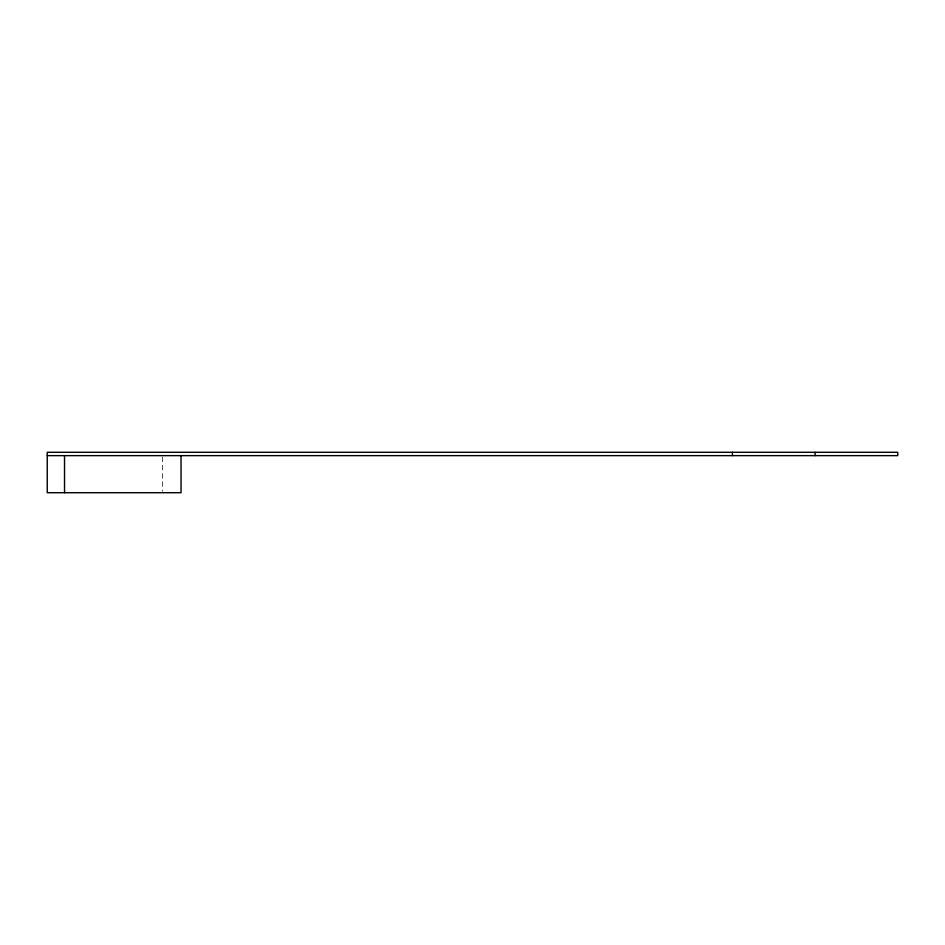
<?xml version="1.0" encoding="UTF-8"?>
<svg xmlns="http://www.w3.org/2000/svg" width="945" height="945" viewBox="0 0 945 945"><rect width="100%" height="100%" fill="white"/><g stroke="black" fill="none" stroke-linecap="round" stroke-linejoin="round"><path stroke-width="0.71" stroke-dasharray="4.72 3.54" d="M162.493 457.014L162.493 491.246"/><path stroke-width="1.42" d="M47.25 455.632L897.75 455.632L897.75 452.289L47.25 452.289L47.25 492.711L181.038 492.711L181.038 455.632M815.074 452.289L815.074 455.632M732.399 452.289L732.399 455.632M64.532 455.632L64.532 492.711"/></g></svg>
